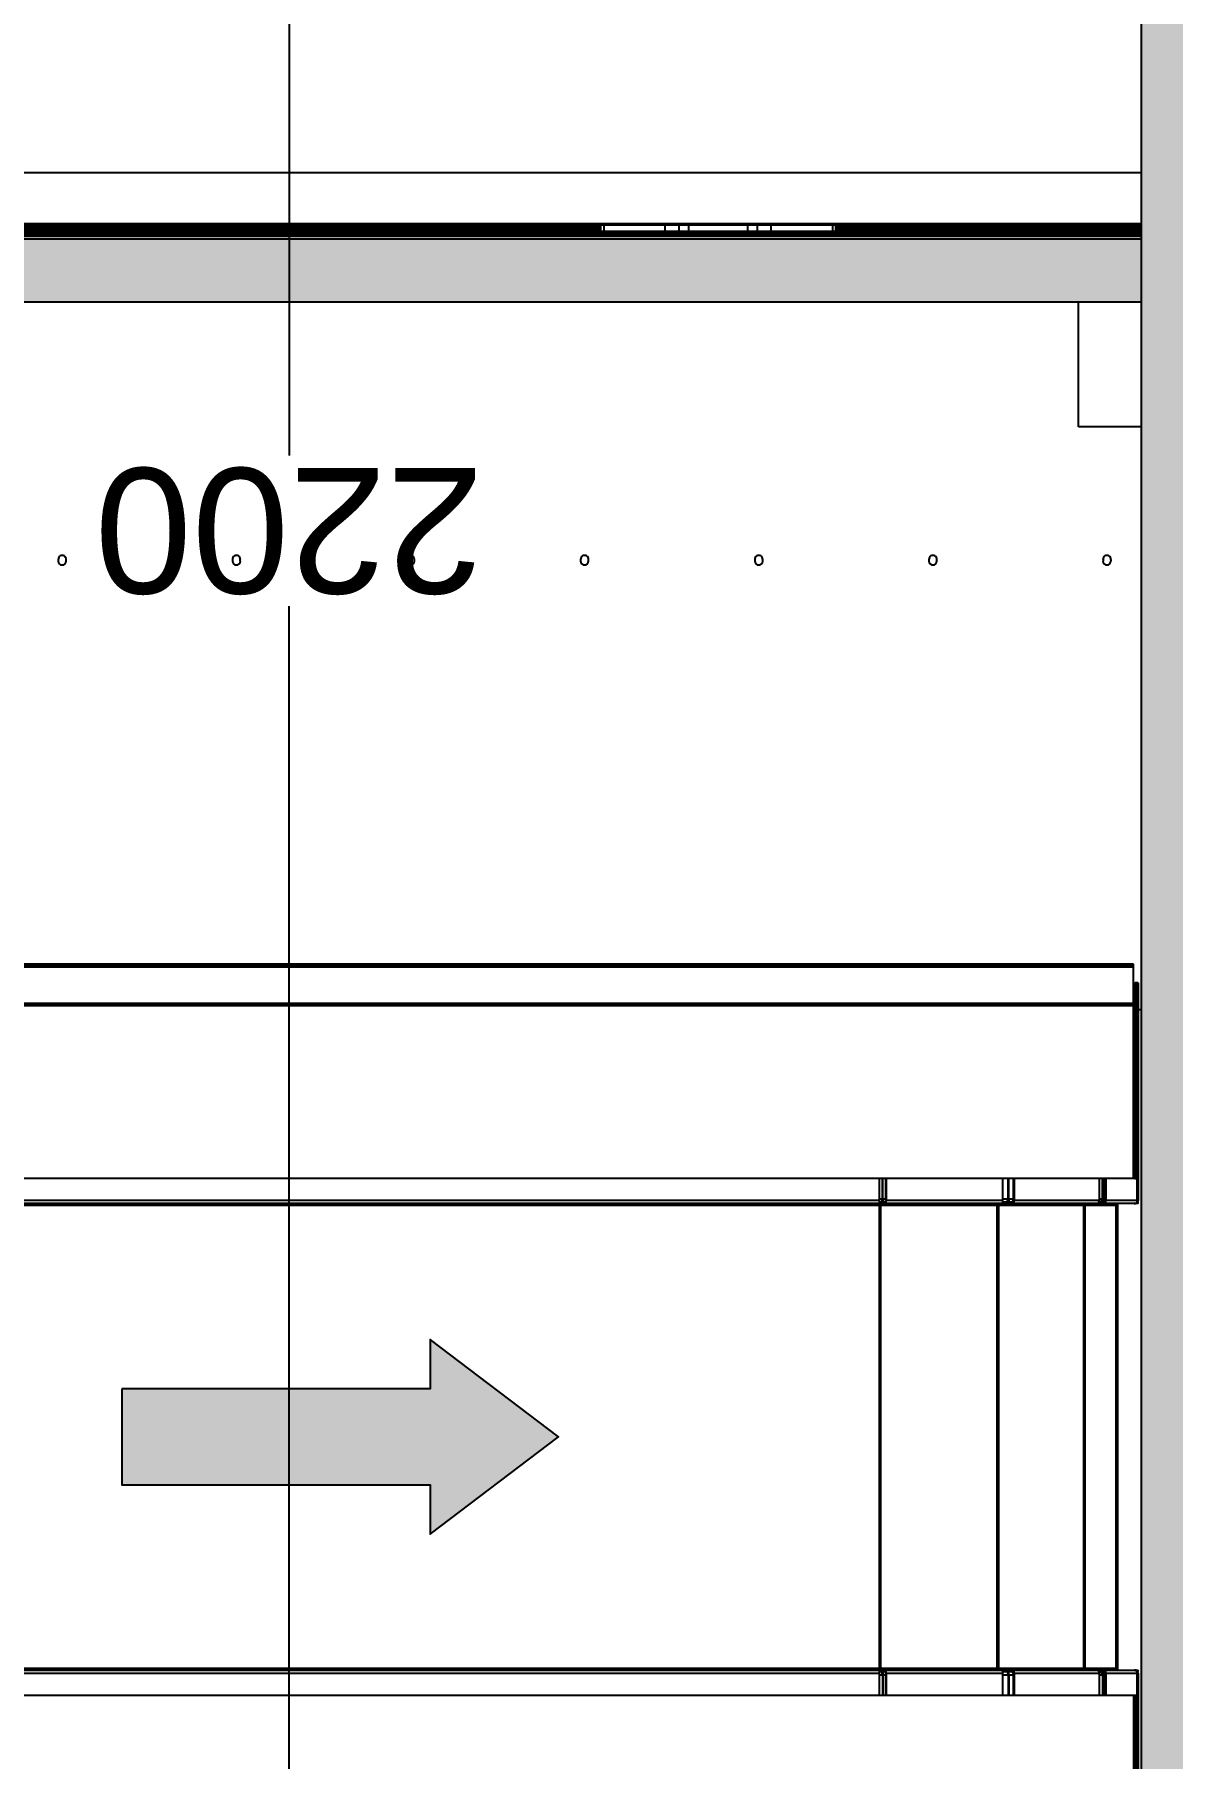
# Model space of a CAD drawing. Header units: millimetres. Extents: x 2822564 to 2991989, y -324396 to -253399.
# Drawn here: x 2935449 to 2936177, y -310701 to -309600 of the extents above; entities that cross this region are included whole.
import ezdxf

# ---------------------------------------------------------------- set-up
doc = ezdxf.new("R2010")
doc.units = ezdxf.units.MM
doc.linetypes.add('12017_XPLAN_GROUND$0$HIDDEN', pattern=[0.375, 0.25, -0.125])
doc.layers.add('KATCHIN', color=253, linetype='12017_XPLAN_GROUND$0$HIDDEN', lineweight=5)
doc.layers.add('LAF Detail', color=7, linetype='Continuous')
doc.styles.add('Annotative', font='arial.ttf')
doc.dimstyles.new('RUNNER saghf', dxfattribs={"dimtxt": 150, "dimasz": 60, "dimexe": 0.18, "dimexo": 0.0625, "dimgap": 0.09, "dimtad": 0, "dimtih": 1, "dimtoh": 1, "dimdec": 4, "dimzin": 0, "dimdsep": 46, "dimtxsty": 'Annotative', "dimblk": 'OBLIQUE', "dimcen": 0.09, "dimclrd": 140, "dimclre": 140, "dimclrt": 230, "dimazin": 0, "dimtfac": 1, "dimtdec": 4, "dimtofl": 0, "dimtmove": 0, "dimatfit": 3, "dimldrblk": 'OBLIQUE', "dimfxl": 1, "dimtolj": 1, "dimtzin": 0, "dimarcsym": 0})

# ---------------------------------------------------------------- blocks, each defined once
blk = doc.blocks.new('_Oblique')
at = {"color": 0, "linetype": 'ByBlock', "lineweight": -2}
blk.add_line((-0.5, -0.5), (0.5, 0.5), dxfattribs=at)
blk = doc.blocks.new('*D21')
at = {"color": 140, "lineweight": -2, "ltscale": 10, "transparency": 16777216}
for p, q in [((1609924.9, -562746.7), (1609924.5, -562746.7)), ((1609924.7, -562746.7), (1609924.7, -563805.7)), ((1609924.7, -564946.7), (1609924.7, -563887.6)), ((1609924.9, -564946.7), (1609924.5, -564946.7))]:
    blk.add_line(p, q, dxfattribs=at)
at = {"layer": 'Defpoints', "color": 0, "ltscale": 10, "transparency": 16777216}
for p in [(1610637.8, -562746.7, 0), (1609924.7, -564946.7), (1610637.9, -564946.7, 0)]:
    blk.add_point(p, dxfattribs=at)
at = {"color": 140, "lineweight": -2, "ltscale": 10, "transparency": 16777216, "xscale": 60, "yscale": 60, "zscale": 60}
for p, rotation in [((1609924.7, -562746.7), 90), ((1609924.7, -564946.7), 270)]:
    blk.add_blockref('_Oblique', p, dxfattribs=dict(at, rotation=rotation))
at = {"color": 230, "ltscale": 10, "transparency": 16777216, "insert": (1609924.7, -563846.7), "char_height": 80, "attachment_point": 5, "style": 'Annotative', "bg_fill": 3, "box_fill_scale": 1.1, "bg_fill_color": 256, "bg_fill_true_color": 13158600, "bg_fill_transparency": 0}
blk.add_mtext('\\A1;2200', dxfattribs=at)
blk = doc.blocks.new('LAF')
at = {"ltscale": 10}
h = blk.add_hatch(color=150, dxfattribs=at)
h.dxf.hatch_style = 1
h.paths.add_polyline_path([(-273.8, 804.9), (-273.8, 866.2), (-470.8, 866.2), (-470.8, 897.7), (-552.7, 835.6), (-470.8, 773.4), (-470.8, 804.9)])
h.paths.add_polyline_path([(76.2, 804.9), (76.2, 866.2), (-120.8, 866.2), (-120.8, 897.7), (-202.7, 835.6), (-120.8, 773.4), (-120.8, 804.9)])
h.paths.add_polyline_path([(563, -606.2), (501.8, -606.2), (501.8, -803.2), (470.3, -803.2), (532.4, -885.2), (594.5, -803.2), (563, -803.2)])
h.paths.add_polyline_path([(563, -256.2), (501.8, -256.2), (501.8, -453.2), (470.3, -453.2), (532.4, -535.2), (594.5, -453.2), (563, -453.2)])
h.paths.add_polyline_path([(1174.1, 730.8), (1174.1, 792.1), (977.1, 792.1), (977.1, 823.6), (895.2, 761.4), (977.1, 699.3), (977.1, 730.8)])
h.paths.add_polyline_path([(1611.2, 730.8), (1611.2, 792.1), (1414.2, 792.1), (1414.2, 823.6), (1332.3, 761.4), (1414.2, 699.3), (1414.2, 730.8)])
at = {"layer": 'LAF Detail'}
h = blk.add_hatch(color=1, dxfattribs=at)
h.dxf.hatch_style = 1
h.paths.add_polyline_path([(1750, 1297.5), (-1750, 1297.5), (-1750, 1257.5), (1750, 1257.5)])
h.paths.add_polyline_path([(-1257.5, 1750), (-1297.5, 1750), (-1297.5, 1297.5), (-1257.5, 1297.5)])
h.paths.add_polyline_path([(1297.5, 1750), (1257.5, 1750), (1257.5, 1297.5), (1297.5, 1297.5)])
h.paths.add_polyline_path([(1297.5, -1297.5), (1257.5, -1297.5), (1257.5, -1750), (1297.5, -1750)])
h.paths.add_polyline_path([(1750, -1257.5), (-1750, -1257.5), (-1750, -1297.5), (1750, -1297.5)])
h.paths.add_polyline_path([(-1257.5, -1297.5), (-1297.5, -1297.5), (-1297.5, -1750), (-1257.5, -1750)])
h.paths.add_polyline_path([(2764.7, 1882.3), (2614.7, 1882.3), (2614.7, 1842.3), (2068.7, 1842.3), (2068.7, 1882.3), (1918.7, 1882.3), (1918.7, 567.3), (2068.7, 567.3), (2068.7, 604.8), (2183, 604.8), (2183, 609.8), (2063, 609.8), (2063, 637.3), (2183, 637.3), (2183, 607.3), (2614.7, 607.3), (2614.7, 567.3), (2764.7, 567.3)])
h.paths.add_polyline_path([(1958.7, 1802.3), (2724.7, 1802.3), (2724.7, 913.3), (2183, 913.3), (2183, 883.3), (2063, 883.3), (2063, 913.3), (1958.7, 913.3)], flags=16)
h.paths.add_polyline_path([(1958.9, 1526.8, 1), (1964, 1526.8, 1)], flags=0)
h.paths.add_polyline_path([(1958.9, 1314.6, 1), (1964, 1314.6, 1)], flags=0)
h.paths.add_polyline_path([(2151, 1529.4), (2152, 1529.4, -1), (2152, 1524.2), (2151, 1524.2, -1)], flags=0)
h.paths.add_polyline_path([(2148.9, 1526.8, -1), (2154, 1526.8, -1)], flags=0)
h.paths.add_polyline_path([(2151, 1317.2), (2152, 1317.2, -1), (2152, 1312), (2151, 1312, -1)], flags=0)
h.paths.add_polyline_path([(2154, 1314.6, -1), (2148.9, 1314.6, -1)], flags=0)
h.paths.add_polyline_path([(2000, 1717.6), (2001.5, 1718.9, -1), (2004.9, 1715), (2003.4, 1713.7, -1)], flags=0)
h.paths.add_polyline_path([(2257.9, 1477.7), (2257.9, 1478.7, -1), (2263.1, 1478.7), (2263.1, 1477.7, -1)], flags=0)
h.paths.add_polyline_path([(2257.9, 1363.7, -1), (2263.1, 1363.7), (2263.1, 1362.7, -1), (2257.9, 1362.7)], flags=0)
h.paths.add_polyline_path([(2562.4, 1106.3), (2724.7, 1249.4), (2724.7, 1249.7), (2562.1, 1106.3)], flags=0)
h.paths.add_polyline_path([(2556.8, 1105.2), (2557, 1105.2), (2557.2, 1105.3, 0.093249)], flags=0)
h.paths.add_polyline_path([(2308.7, 1100.3), (2551.5, 1100.3), (2555.3, 1103.7), (2555.3, 1104.3, -0.414214), (2557.3, 1106.3), (2557.3, 1105.2, 0.12943), (2555.3, 1104.3), (2555.3, 1100.4), (2552.5, 1097.8), (2544.7, 1097.8), (2544.7, 1096.6), (2326.7, 1096.6), (2307.7, 1096.6, 0.414214), (2306.5, 1095.3), (2306.5, 1036.7, 0.080761), (2306.5, 1036.3), (2306.5, 1036.3), (2330.5, 914.1), (2357.5, 914.1), (2544.1, 914.1), (2544.1, 913.8), (2544.1, 913.3), (2543.7, 913.3), (2419.6, 913.8), (2366, 913.8), (2357.6, 914.1), (2357.6, 913.3), (2357.5, 913.3), (2357.5, 914.1), (2327.5, 914.1), (2303.5, 1036.3), (1958.7, 1036.3), (1958.7, 1036.9), (2303, 1036.9), (2303, 1096.6), (2326.5, 1096.6), (2326.5, 1097.8), (2308.7, 1097.8)], flags=0)
h.paths.add_polyline_path([(2305.2, 1036.7, 0.09518), (2305.4, 1035.8, 0.113938), (2303.6, 1035.9), (2305.2, 1036.1)], flags=0)
h.paths.add_polyline_path([(2257.9, 1592.7), (2257.9, 1593.7, -1), (2263.1, 1593.7), (2263.1, 1592.7, -1)], flags=0)
h.paths.add_polyline_path([(2058.1, 1768.8), (2059.6, 1770.2, -1), (2063, 1766.3), (2061.5, 1764.9, -1)], flags=0)
h.paths.add_polyline_path([(2263.1, 1248.7), (2263.1, 1247.7, -1), (2257.9, 1247.7), (2257.9, 1248.7, -1)], flags=0)
h.paths.add_polyline_path([(2444, 1411.7, 0.956183), (2444, 1429.7, -0.066402)], flags=0)
h.paths.add_polyline_path([(2426.8, 1429.7), (2427.6, 1429.7, 0.022091), (2426.8, 1429.7, 11.266721), (2426.8, 1411.7), (2427.6, 1411.7, -0.022091), (2426.8, 1411.7, -11.266721)], flags=0)
h.paths.add_polyline_path([(2426.6, 1420.7, -1), (2326.6, 1420.7, -1)], flags=0)
h.paths.add_polyline_path([(2339.5, 1461.4, -1), (2332.5, 1461.4, -1)], flags=0)
h.paths.add_polyline_path([(2338.5, 1461.4, -1), (2333.5, 1461.4, -1)], flags=0)
h.paths.add_polyline_path([(2339.5, 1380, -1), (2332.5, 1380, -1)], flags=0)
h.paths.add_polyline_path([(2338.5, 1380, -1), (2333.5, 1380, -1)], flags=0)
h.paths.add_polyline_path([(2341, 1529.4), (2342, 1529.4, -1), (2342, 1524.2), (2341, 1524.2, -1)], flags=0)
h.paths.add_polyline_path([(2344, 1526.8, -1), (2338.9, 1526.8, -1)], flags=0)
h.paths.add_polyline_path([(2257.9, 1692.7), (2257.9, 1693.7, -1), (2263.1, 1693.7), (2263.1, 1692.7, -1)], flags=0)
h.paths.add_polyline_path([(2341, 1317.2), (2342, 1317.2, -1), (2342, 1312), (2341, 1312, -1)], flags=0)
h.paths.add_polyline_path([(2344, 1314.6, -1), (2338.9, 1314.6, -1)], flags=0)
h.paths.add_polyline_path([(1948.7, 1862.3, -1), (1962.7, 1862.3, -1)], flags=16)
h.paths.add_polyline_path([(2263.1, 1133.7), (2263.1, 1132.7, -1), (2257.9, 1132.7), (2257.9, 1133.7, -1)], flags=0)
h.paths.add_polyline_path([(2420.8, 1461.4, -1), (2413.8, 1461.4, -1)], flags=0)
h.paths.add_polyline_path([(2419.8, 1461.4, -1), (2414.8, 1461.4, -1)], flags=0)
h.paths.add_polyline_path([(2420.8, 1380, -1), (2413.8, 1380, -1)], flags=0)
h.paths.add_polyline_path([(2419.8, 1380, -1), (2414.8, 1380, -1)], flags=0)
h.paths.add_polyline_path([(2257.9, 1792.7), (2257.9, 1793.7, -1), (2263.1, 1793.7), (2263.1, 1792.7, -1)], flags=0)
h.paths.add_polyline_path([(2551.5, 1100.3, 0.016832), (2552, 1099.1), (2552.1, 1099.1), (2551.9, 1099.1), (2551.9, 1099), (2552, 1099, -0.00829)], flags=0)
h.paths.add_polyline_path([(2327.4, 1109.9), (2329.4, 1109.9, -1), (2329.4, 1104.7), (2327.4, 1104.7, -1)], flags=0)
h.paths.add_polyline_path([(2490.2, 1477.7), (2490.2, 1478.7, -1), (2495.4, 1478.7), (2495.4, 1477.7, -1)], flags=0)
h.paths.add_polyline_path([(2490.2, 1363.7, -1), (2495.4, 1363.7), (2495.4, 1362.7, -1), (2490.2, 1362.7)], flags=0)
h.paths.add_polyline_path([(2394, 1109.9), (2396, 1109.9, -1), (2396, 1104.7), (2394, 1104.7, -1)], flags=0)
h.paths.add_polyline_path([(1958.7, 873.3), (2310.7, 873.3), (2310.7, 647.3), (1958.7, 647.3)], flags=16)
h.paths.add_polyline_path([(2490.2, 1592.7), (2490.2, 1593.7, -1), (2495.4, 1593.7), (2495.4, 1592.7, -1)], flags=0)
h.paths.add_polyline_path([(2490.2, 1248.7, -1), (2495.4, 1248.7), (2495.4, 1247.7, -1), (2490.2, 1247.7)], flags=0)
h.paths.add_polyline_path([(2531, 1529.4), (2532, 1529.4, -1), (2532, 1524.2), (2531, 1524.2, -1)], flags=0)
h.paths.add_polyline_path([(2534, 1526.8, -1), (2528.9, 1526.8, -1)], flags=0)
h.paths.add_polyline_path([(2531, 1317.2), (2532, 1317.2, -1), (2532, 1312), (2531, 1312, -1)], flags=0)
h.paths.add_polyline_path([(2534, 1314.6, -1), (2528.9, 1314.6, -1)], flags=0)
h.paths.add_polyline_path([(2490.2, 1692.7), (2490.2, 1693.7, -1), (2495.4, 1693.7), (2495.4, 1692.7, -1)], flags=0)
h.paths.add_polyline_path([(2460.7, 1109.9), (2462.7, 1109.9, -1), (2462.7, 1104.7), (2460.7, 1104.7, -1)], flags=0)
h.paths.add_polyline_path([(2495.4, 1133.7), (2495.4, 1132.7, -1), (2490.2, 1132.7), (2490.2, 1133.7, -1)], flags=0)
h.paths.add_polyline_path([(2490.2, 1792.7), (2490.2, 1793.7, -1), (2495.4, 1793.7), (2495.4, 1792.7, -1)], flags=0)
h.paths.add_polyline_path([(2527.4, 1109.9), (2529.4, 1109.9, -1), (2529.4, 1104.7), (2527.4, 1104.7, -1)], flags=0)
h.paths.add_polyline_path([(2322.7, 860.3), (2350.7, 860.3), (2350.7, 873.3), (2724.7, 873.3), (2724.7, 647.3), (2350.7, 647.3), (2350.7, 660.3), (2322.7, 660.3, -0.414214), (2320.7, 662.3), (2320.7, 858.3, -0.414214)], flags=16)
h.paths.add_polyline_path([(2561.8, 1122.2), (2563.3, 1123.5, -1), (2566.7, 1119.6), (2565.2, 1118.3, -1)], flags=0)
h.paths.add_polyline_path([(2353.8, 820.3), (2353.8, 860.3), (2353.7, 820.3)], flags=0)
h.paths.add_polyline_path([(2578.9, 1095.3, -1), (2573.8, 1095.3, -1)], flags=0)
h.paths.add_polyline_path([(2619.9, 1173.4), (2621.4, 1174.7, -1), (2624.8, 1170.8), (2623.3, 1169.5, -1)], flags=0)
h.paths.add_polyline_path([(2392.3, 858.8), (2392.3, 662.3), (2392.2, 661.9), (2392, 660.7), (2391.5, 660.5), (2391.7, 660.7), (2391.9, 660.9), (2392, 661.2), (2392.2, 661.6), (2392.2, 661.9), (2392.3, 662.3), (2392.3, 858.3), (2392.2, 858.7), (2392, 859.9), (2391.8, 860)], flags=0)
h.paths.add_polyline_path([(2383.4, 818.3), (2383.2, 818.3), (2383.2, 702.3), (2383.2, 701.9), (2383, 700.7), (2382.1, 700.3), (2381.9, 700.3), (2382.2, 700.4), (2382.4, 700.5), (2382.6, 700.7), (2382.8, 700.9), (2383, 701.2), (2383.1, 701.6), (2383.2, 701.9), (2383.2, 702.3), (2383.2, 818.3), (2383.2, 818.7), (2383, 819.9), (2382.8, 820)], flags=0)
h.paths.add_polyline_path([(2623.3, 1770.2), (2624.8, 1768.8, -1), (2621.4, 1764.9), (2619.9, 1766.3, -1)], flags=0)
h.paths.add_polyline_path([(2678, 1224.6), (2679.5, 1225.9, -1), (2682.9, 1222), (2681.4, 1220.7, -1)], flags=0)
h.paths.add_polyline_path([(2721, 1529.4), (2722, 1529.4, -1), (2722, 1524.2), (2721, 1524.2, -1)], flags=0)
h.paths.add_polyline_path([(2724, 1526.8, -1), (2718.9, 1526.8, -1)], flags=0)
h.paths.add_polyline_path([(2721, 1317.2), (2722, 1317.2, -1), (2722, 1312), (2721, 1312, -1)], flags=0)
h.paths.add_polyline_path([(2724, 1314.6, -1), (2718.9, 1314.6, -1)], flags=0)
h.paths.add_polyline_path([(2681.4, 1718.9), (2682.9, 1717.6, -1), (2679.5, 1713.7), (2678, 1715, -1)], flags=0)
h.paths.add_polyline_path([(2665.4, 1096), (2667.3, 1092.8, 0.483498), (2670.4, 1095.3, 0.867202)], flags=0)
h.paths.add_polyline_path([(1962.7, 587.3, -1), (1948.7, 587.3, -1)], flags=16)
h.paths.add_polyline_path([(2537.3, 819.3), (2537.3, 818.3, -1), (2532.1, 818.3), (2532.1, 819.3, -1)], flags=0)
h.paths.add_polyline_path([(2537.3, 818.8, -1), (2532.2, 818.8, -1)], flags=0)
h.paths.add_polyline_path([(2720.7, 1862.3, -1), (2734.7, 1862.3, -1)], flags=16)
h.paths.add_polyline_path([(2537.3, 761.1), (2537.3, 760.1, -1), (2532.1, 760.1), (2532.1, 761.1, -1)], flags=0)
h.paths.add_polyline_path([(2537.3, 760.6, -1), (2532.2, 760.6, -1)], flags=0)
h.paths.add_polyline_path([(2537.3, 702.8), (2537.3, 701.8, -1), (2532.1, 701.8), (2532.1, 702.8, -1)], flags=0)
h.paths.add_polyline_path([(2537.3, 702.3, -1), (2532.2, 702.3, -1)], flags=0)
h.paths.add_polyline_path([(2734.7, 587.3, -1), (2720.7, 587.3, -1)], flags=16)
h.paths.add_polyline_path([(1297.5, 1257.5), (1257.5, 1257.5), (1257.5, -1257.5), (1297.5, -1257.5)])
h.paths.add_polyline_path([(-1257.5, 1257.5), (-1297.5, 1257.5), (-1297.5, -1257.5), (-1257.5, -1257.5)])
at = {"ltscale": 10}
blk.add_lwpolyline([(563, -606.2), (501.8, -606.2), (501.8, -803.2), (470.3, -803.2), (532.4, -885.2), (594.5, -803.2), (563, -803.2)], close=True, dxfattribs=at)
at = {"layer": 'LAF Detail', "color": 3, "linetype": 'Continuous', "lineweight": 25}
for p, q in [((1257.5, 1257.5), (1257.5, -1257.5)), ((1297.5, -1257.5), (1297.5, 1257.5)), ((1307.5, 610.6), (1307.5, -1257.5)), ((1340.1, 610.6), (1340.1, -1257.5)), ((1304, -87.8), (1304, -912.2)), ((1305.1, -87.8), (1305.1, -912.2)), ((1306.4, -87.8), (1306.4, -912.2)), ((367.4, -160.5), (367.4, -1092.1)), ((381.4, -160.5), (381.4, -1090.3)), ((383.4, -160.5), (383.4, -1090.3)), ((384.4, -1241.5), (384.4, -160.5)), ((680.4, -160.5), (680.4, -1241.5)), ((681.4, -1090.3), (681.4, -160.6)), ((683.4, -1090.3), (683.4, -160.5)), ((697.4, -1092.1), (697.4, -160.5)), ((1299.4, -304.6), (1299.4, -1257.5)), ((1300.4, -303.7), (1300.4, -1257.5)), ((1301.4, -303.7), (1301.4, -1257.5)), ((1302.4, -1257.5), (1302.4, -303.7)), ((1303.4, -912.2), (1303.4, -303.9)), ((808, -316.7), (808, -1252.5)), ((808.4, -1252.5), (808.4, -316.7)), ((809.4, -316.7), (809.4, -1252.5)), ((832.4, -1252.5), (832.4, -316.7)), ((833.4, -1252.5), (833.4, -316.7)), ((834.4, -1252.5), (834.4, -316.7)), ((1092.9, -565.6), (1091.9, -565.6)), ((1091.9, -570.7), (1092.9, -570.7)), ((1092.9, -676.8), (1091.9, -676.8)), ((1091.9, -681.9), (1092.9, -681.9)), ((1092.9, -788.1), (1091.9, -788.1)), ((1091.9, -793.2), (1092.9, -793.2)), ((1092.9, -899.3), (1091.9, -899.3)), ((1091.9, -904.4), (1092.9, -904.4)), ((1302.4, -912.2), (1306.4, -912.2)), ((1306.4, -914.1), (1302.4, -914.1)), ((1306.4, -1062.2), (1306.4, -912.2)), ((1302.4, -953.4), (1306.4, -953.4)), ((1302.4, -962.3), (1306.4, -962.3)), ((1306.4, -968.3), (1302.4, -968.3)), ((1092.9, -1010.6), (1091.9, -1010.6)), ((1302.4, -1006.2), (1306.4, -1006.2)), ((1306.4, -1012.2), (1302.4, -1012.2)), ((1091.9, -1015.7), (1092.9, -1015.7)), ((1302.4, -1021.1), (1306.4, -1021.1)), ((1302.4, -1060.4), (1306.4, -1060.4)), ((1306.4, -1062.2), (1302.4, -1062.2)), ((1303.4, -1257.5), (1303.4, -1062.2)), ((1304, -1062.2), (1304, -1257.5)), ((1305.1, -1062.2), (1305.1, -1257.5)), ((1306.4, -1062.2), (1306.4, -1257.5)), ((367.4, -1090.3), (697.4, -1090.3)), ((380.4, -1090.3), (380.4, -1092.1)), ((382.4, -1090.3), (382.4, -1094)), ((383.8, -1090.3), (383.8, -1090.6)), ((681, -1090.6), (681, -1090.3)), ((682.4, -1090.3), (682.4, -1094)), ((684.4, -1090.3), (684.4, -1092.1)), ((380.4, -1092.1), (367.4, -1092.1)), ((380.4, -1092.3), (367.4, -1092.3)), ((367.4, -1092.3), (367.4, -1255.5)), ((380.4, -1092.5), (367.4, -1092.5)), ((381.4, -1094.2), (367.4, -1094.2)), ((381.4, -1094.5), (367.4, -1094.5)), ((380.4, -1092.3), (380.4, -1094.2)), ((381.2, -1092.2), (381.2, -1092.1)), ((381.4, -1094.2), (381.4, -1169.1)), ((383.4, -1091.1), (382.4, -1091.1)), ((382.4, -1094), (383.4, -1094)), ((383.4, -1091.1), (383.4, -1255.5)), ((680.4, -1090.9), (384.4, -1090.9)), ((681.4, -1091.1), (682.4, -1091.1)), ((681.4, -1255.5), (681.4, -1091.1)), ((682.4, -1094), (681.4, -1094)), ((697.4, -1094.2), (683.4, -1094.2)), ((683.4, -1169.1), (683.4, -1094.2)), ((697.4, -1094.5), (683.4, -1094.5)), ((683.6, -1092.2), (683.6, -1092.1)), ((684.4, -1092.1), (697.4, -1092.1)), ((684.4, -1092.3), (697.4, -1092.3)), ((684.4, -1092.3), (684.4, -1094.2)), ((684.4, -1092.5), (697.4, -1092.5)), ((697.4, -1255.5), (697.4, -1092.3)), ((1092.9, -1121.8), (1091.9, -1121.8)), ((1091.9, -1126.9), (1092.9, -1126.9)), ((384.4, -1165.5), (680.4, -1165.5)), ((680.4, -1166.4), (384.4, -1166.4)), ((367.4, -1169.1), (381.4, -1169.1)), ((380.4, -1172.4), (367.4, -1172.4)), ((380.4, -1173), (367.4, -1173)), ((381.4, -1175.6), (367.4, -1175.6)), ((381.4, -1176.3), (367.4, -1176.3)), ((380.4, -1169.1), (380.4, -1175.6)), ((381.4, -1175.6), (381.4, -1230.8)), ((382.4, -1169), (382.4, -1174.9)), ((382.4, -1174.9), (383.4, -1174.9)), ((682.4, -1174.9), (681.4, -1174.9)), ((682.4, -1169), (682.4, -1174.9)), ((683.4, -1169.1), (697.4, -1169.1)), ((683.4, -1230.8), (683.4, -1175.6)), ((697.4, -1175.6), (683.4, -1175.6)), ((697.4, -1176.3), (683.4, -1176.3)), ((684.4, -1169.1), (684.4, -1175.6)), ((684.4, -1172.4), (697.4, -1172.4)), ((684.4, -1173), (697.4, -1173)), ((384.4, -1220.9), (680.4, -1220.9)), ((680.4, -1221.4), (384.4, -1221.4)), ((1177.5, -1257.5), (1177.5, -1217.5)), ((1177.5, -1217.5), (1257.5, -1217.5)), ((367.4, -1230.8), (381.4, -1230.8)), ((380.4, -1232.7), (367.4, -1232.7)), ((380.4, -1233), (367.4, -1233)), ((380.4, -1230.8), (380.4, -1234)), ((382.4, -1230.6), (382.4, -1233)), ((382.4, -1233), (383.4, -1233)), ((682.4, -1233), (681.4, -1233)), ((682.4, -1230.6), (682.4, -1233)), ((683.4, -1230.8), (697.4, -1230.8)), ((684.4, -1230.8), (684.4, -1234)), ((684.4, -1232.7), (697.4, -1232.7)), ((684.4, -1233), (697.4, -1233)), ((1092.9, -1233.1), (1091.9, -1233.1)), ((381.4, -1234), (367.4, -1234)), ((381.4, -1234.9), (367.4, -1234.9)), ((381.4, -1234), (381.4, -1255.5)), ((383.4, -1242.5), (681.4, -1242.5)), ((384.4, -1241.4), (680.4, -1241.4)), ((680.4, -1241.5), (384.4, -1241.5)), ((683.4, -1255.5), (683.4, -1234)), ((697.4, -1234), (683.4, -1234)), ((697.4, -1234.9), (683.4, -1234.9)), ((808.4, -1240.5), (808, -1240.5)), ((1091.9, -1238.2), (1092.9, -1238.2)), ((367.4, -1252.5), (230.4, -1252.5)), ((367.4, -1253.5), (242.4, -1253.5)), ((367.4, -1254.5), (242.4, -1254.5)), ((381.4, -1255.5), (242.4, -1255.5)), ((366.6, -1255.5), (366.6, -1254.5)), ((367.3, -1253.5), (367.3, -1254.5)), ((367.4, -1254.9), (381.4, -1254.9)), ((382.4, -1255.2), (382.4, -1255.5)), ((382.4, -1255.5), (383.4, -1255.5)), ((383.3, -1253.5), (383.4, -1253.5)), ((681.4, -1253.5), (681.4, -1253.5)), ((681.4, -1255.5), (682.4, -1255.5)), ((682.4, -1255.5), (682.4, -1255.2)), ((683.4, -1254.9), (697.4, -1254.9)), ((822.4, -1255.5), (683.4, -1255.5)), ((697.4, -1252.5), (834.4, -1252.5)), ((697.4, -1253.5), (822.4, -1253.5)), ((697.4, -1253.5), (697.4, -1254.5)), ((697.4, -1254.5), (822.4, -1254.5)), ((698.2, -1255.5), (698.2, -1254.5)), ((805.4, -1255.5), (805.4, -1257.5)), ((819.1, -1255.5), (819.1, -1254.5)), ((819.2, -1254.5), (819.2, -1253.5)), ((822.4, -1255.5), (822.4, -1253.5))]:
    blk.add_line(p, q, dxfattribs=at)
at = {"layer": 'LAF Detail', "color": 7, "linetype": 'Continuous', "lineweight": 25}
blk.add_line((1750, -1257.5), (-1750, -1257.5), dxfattribs=at)
at = {"layer": 'LAF Detail', "color": 3, "linetype": 'Continuous', "lineweight": 25, "flags": 128}
for points in [[(382.4, -1171.7), (382.2, -1171.9), (381.8, -1172.1), (381.1, -1172.3), (380.4, -1172.4)], [(380.4, -1173), (381.1, -1172.9), (381.8, -1172.6), (382.2, -1172.2), (382.4, -1171.7)], [(682.4, -1171.7), (682.5, -1171.9), (683, -1172.1), (683.6, -1172.3), (684.4, -1172.4)], [(684.4, -1173), (683.6, -1172.9), (683, -1172.6), (682.5, -1172.2), (682.4, -1171.7)]]:
    blk.add_lwpolyline(points, dxfattribs=at)
at = {"layer": 'LAF Detail', "color": 3, "linetype": 'Continuous', "lineweight": 25}
for centre, radius, start, end in [((1091.9, -568.1), 2.55, 90, 270), ((1092.9, -568.1), 2.55, 270, 90), ((1091.9, -679.4), 2.55, 90, 270), ((1092.9, -679.4), 2.55, 270, 90), ((1091.9, -790.6), 2.55, 90, 270), ((1092.9, -790.6), 2.55, 270, 90), ((1091.9, -901.9), 2.55, 90, 270), ((1092.9, -901.9), 2.55, 270, 90), ((1091.9, -1013.1), 2.55, 90, 270), ((1092.9, -1013.1), 2.55, 270, 90), ((380.3, -1023.1), 69, 270.0514, 271.7125), ((380.9, -1090.2), 2.4, 258.2653, 309.1537), ((380.6, -1091.1), 1.21, 257.9158, 307.8894), ((381.8, -1092.2), 2.37, 258.6309, 310.3907), ((381.6, -1093.1), 1.18, 258.6309, 310.3907), ((383.9, -1092.9), 2.37, 78.6309, 130.3907), ((384.1, -1092), 1.18, 78.6309, 130.3907), ((680.8, -1092.9), 2.37, 49.6093, 101.3691), ((680.6, -1092), 1.18, 49.6093, 101.3691), ((682.9, -1092.2), 2.37, 229.6093, 281.3691), ((684.4, -1023.1), 69, 268.2875, 269.9486), ((683.9, -1090.2), 2.4, 230.8463, 281.7347), ((683.1, -1093.1), 1.18, 229.6093, 281.3691), ((684.1, -1091.1), 1.21, 232.1106, 282.0842), ((1091.9, -1124.4), 2.55, 90, 270), ((1092.9, -1124.4), 2.55, 270, 90), ((384.1, -1166.6), 1.18, 78.6309, 130.3907), ((384.4, -1168.3), 2.65, 89.6621, 111.795), ((384.2, -1167.3), 0.893, 81.9505, 168.5782), ((680.6, -1166.6), 1.18, 49.6093, 101.3691), ((680.4, -1168.3), 2.65, 68.205, 90.3379), ((680.5, -1167.3), 0.893, 11.4218, 98.0495), ((381.8, -1166.8), 2.37, 258.6309, 310.3907), ((381.6, -1174.5), 1.79, 261.9505, 348.5782), ((381.5, -1174.7), 0.893, 261.9505, 348.5782), ((682.9, -1166.8), 2.37, 229.6093, 281.3691), ((683.1, -1174.5), 1.79, 191.4218, 278.0495), ((683.2, -1174.7), 0.893, 191.4218, 278.0495), ((384.2, -1221.8), 0.893, 81.9505, 168.5782), ((384.4, -1222.4), 0.983, 89.0242, 178.9898), ((680.5, -1221.8), 0.893, 11.4218, 98.0495), ((680.4, -1222.4), 0.983, 1.0102, 90.9758), ((380.5, -1230.8), 1.86, 264.8629, 349.9864), ((380.4, -1231.1), 1.93, 267.9741, 358.7651), ((381.6, -1229), 1.79, 261.9505, 348.5782), ((381.4, -1233), 1.97, 269.0242, 358.9898), ((381.4, -1233), 0.983, 269.0242, 358.9898), ((683.1, -1229), 1.79, 191.4218, 278.0495), ((683.3, -1233), 1.97, 181.0102, 270.9758), ((684.2, -1230.8), 1.86, 190.0136, 275.1371), ((684.3, -1231.1), 1.93, 181.2349, 272.0259), ((683.4, -1233), 0.983, 181.0102, 270.9758), ((1091.9, -1235.6), 2.55, 90, 270), ((1092.9, -1235.6), 2.55, 270, 90), ((384.4, -1242.4), 0.983, 89.0242, 178.9898), ((384.4, -1242.5), 1, 90, 180), ((680.4, -1242.4), 0.983, 1.0102, 90.9758), ((680.4, -1242.5), 1, 0, 90), ((381.4, -1253), 1.97, 269.0242, 358.9898), ((381.4, -1253.5), 2, 270, 0), ((683.3, -1253), 1.97, 181.0102, 270.9758), ((683.4, -1253.5), 2, 180, 270), ((808.9, -1252.6), 0.918, 174.4383, 263.0646), ((809.4, -1252.5), 1, 180, 270)]:
    blk.add_arc(centre, radius, start, end, dxfattribs=at)
blk = doc.blocks.new('Surgery Zone')
at = {"layer": 'KATCHIN', "color": 85, "ltscale": 1.1, "true_color": 0x58ba48}
blk.add_circle((1610637.8, -562746.7, 0), 2200, dxfattribs=at)
at = {"ltscale": 10}
dim = blk.add_linear_dim(base=(1609924.7, -564946.7, 0), p1=(1610637.8, -562746.7, 0), p2=(1610637.9, -564946.7, 0), angle=90, dimstyle='RUNNER saghf', override={"dimtxt": 80, "dimdec": 0, "dimtdec": 0, "dimfxl": 0.2, "dimfxlon": 1, "dimtfill": 1, "dimarcsym": 2}, dxfattribs=at)
dim.commit()
dim.dimension.update_dxf_attribs({"geometry": '*D21', "text_midpoint": (1609924.7, -563846.7, 0)})

msp = doc.modelspace()

# ---------------------------------------------------------------- block references
at = {"rotation": 180}
msp.add_blockref('Surgery Zone', (4545536.8, -873762.8, 0), dxfattribs=at)

# ---------------------------------------------------------------- next in the draw order: block references
at = {"color": 1, "rotation": 89.99999999999999}
msp.add_blockref('LAF', (2934899, -311027.9, 0), dxfattribs=at)

doc.saveas('drawing.dxf')
